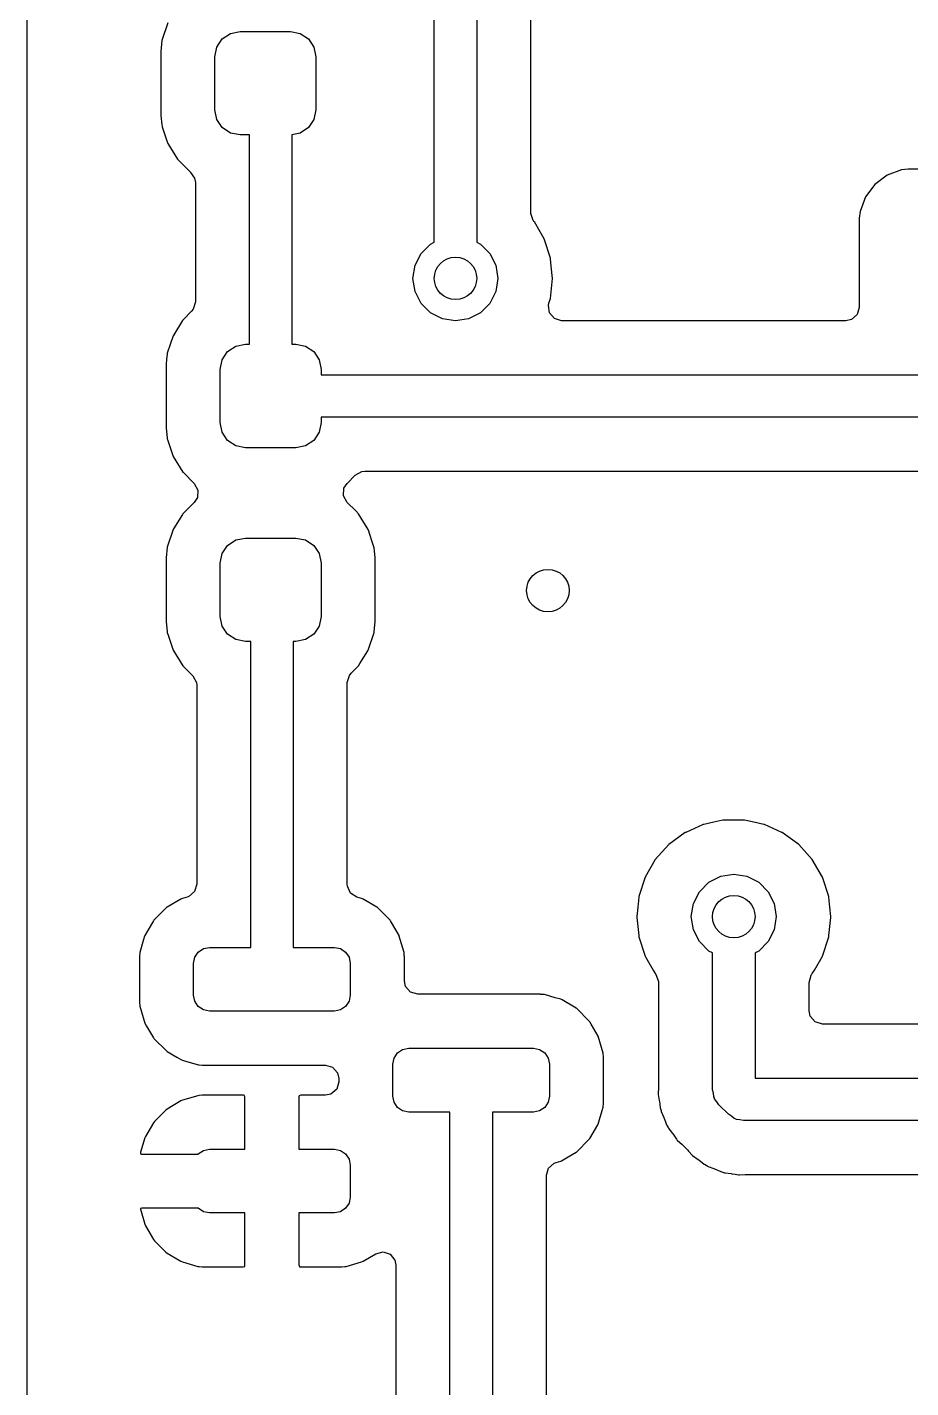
# Model space of a CAD drawing. Extents: x 89.4 to 113.8, y -88.6 to -51.3.
# Drawn here: x 89.41 to 97.73, y -76.12 to -63.31 of the extents above; entities that cross this region are included whole.
import ezdxf

# ---------------------------------------------------------------- set-up
doc = ezdxf.new("R2010")
doc.units = 0
doc.layers.add('BLACK', color=7, linetype='CONTINUOUS')

msp = doc.modelspace()

# ---------------------------------------------------------------- linework, layer by layer
at = {"layer": 'BLACK', "linetype": 'CONTINUOUS'}
for p, q in [((89.4085, -88.2655), (89.4085, -51.4345)), ((93.24, -65.3285), (93.24, -61.1028)), ((93.64, -61.02), (93.64, -65.3285)), ((94.1485, -65.0513), (94.1485, -61.0489)), ((90.7318, -63.2651), (90.677, -63.4302)), ((91.1931, -63.4916), (91.2446, -63.4146)), ((91.2446, -63.4146), (91.3216, -63.3631)), ((91.3216, -63.3631), (91.4125, -63.345)), ((91.4125, -63.345), (91.8875, -63.345)), ((91.8875, -63.345), (91.9784, -63.3631)), ((91.9784, -63.3631), (92.0554, -63.4146)), ((92.0554, -63.4146), (92.1069, -63.4916)), ((90.677, -63.4302), (90.6665, -63.5329)), ((90.6665, -63.5329), (90.6665, -64.1321)), ((91.175, -63.5825), (91.1931, -63.4916)), ((92.1069, -63.4916), (92.125, -63.5825)), ((91.175, -64.0825), (91.175, -63.5825)), ((92.125, -63.5825), (92.125, -64.0825)), ((90.6665, -64.1321), (90.6668, -64.1353)), ((90.6668, -64.1353), (90.6668, -64.1353)), ((90.6668, -64.1353), (90.676, -64.2234)), ((91.1931, -64.1734), (91.175, -64.0825)), ((91.2446, -64.2504), (91.1931, -64.1734)), ((92.1069, -64.1734), (92.0554, -64.2504)), ((92.125, -64.0825), (92.1069, -64.1734)), ((90.676, -64.2234), (90.6773, -64.2361)), ((90.6773, -64.2361), (90.6795, -64.2426)), ((90.6795, -64.2426), (90.6795, -64.2426)), ((90.6795, -64.2426), (90.7238, -64.3754)), ((91.3216, -64.3019), (91.2446, -64.2504)), ((91.4125, -64.32), (91.3216, -64.3019)), ((91.9784, -64.3019), (91.9, -64.3175)), ((92.0554, -64.2504), (91.9784, -64.3019)), ((90.7238, -64.3754), (90.7323, -64.4011)), ((90.7323, -64.4011), (90.8239, -64.549)), ((91.5, -64.32), (91.4125, -64.32)), ((91.5, -66.29), (91.5, -64.32)), ((91.9, -64.3175), (91.9, -66.29)), ((90.8239, -64.549), (90.9445, -64.6694)), ((90.9445, -64.6694), (90.9445, -64.6694)), ((90.9445, -64.6694), (90.947, -64.6719)), ((90.947, -64.6719), (90.9466, -64.6724)), ((90.9466, -64.6724), (90.9847, -64.7261)), ((97.6397, -64.6483), (97.5033, -64.6994)), ((97.7019, -64.6415), (97.6397, -64.6483)), ((99.4981, -64.6415), (97.7019, -64.6415)), ((90.9847, -64.7261), (90.9915, -64.767)), ((90.9915, -64.767), (90.9915, -65.8912)), ((97.3867, -64.7867), (97.2994, -64.9033)), ((97.5033, -64.6994), (97.3867, -64.7867)), ((97.2994, -64.9033), (97.2483, -65.0397)), ((94.1487, -65.0584), (94.1485, -65.0513)), ((94.1726, -65.1253), (94.1487, -65.0584)), ((97.2483, -65.0397), (97.2415, -65.1019)), ((94.1746, -65.1281), (94.1726, -65.1253)), ((94.179, -65.1331), (94.1746, -65.1281)), ((94.1823, -65.1388), (94.179, -65.1331)), ((94.2366, -65.2327), (94.1823, -65.1388)), ((94.1823, -65.1388), (94.1823, -65.1388)), ((97.2415, -65.1019), (97.2415, -65.943)), ((93.2049, -65.3464), (93.24, -65.3285)), ((93.64, -65.3285), (93.6751, -65.3464)), ((94.2745, -65.2984), (94.2366, -65.2327)), ((94.3335, -65.4801), (94.2745, -65.2984)), ((93.0596, -65.5464), (93.1164, -65.4349)), ((93.1164, -65.4349), (93.2049, -65.3464)), ((93.6751, -65.3464), (93.7636, -65.4349)), ((93.7636, -65.4349), (93.8204, -65.5464)), ((93.04, -65.67), (93.0596, -65.5464)), ((93.8204, -65.5464), (93.84, -65.67)), ((94.3342, -65.4866), (94.3335, -65.4801)), ((94.3415, -65.556), (94.3342, -65.4866)), ((94.3342, -65.4866), (94.3342, -65.4866)), ((94.3535, -65.67), (94.3415, -65.556)), ((93.0596, -65.7936), (93.04, -65.67)), ((93.84, -65.67), (93.8204, -65.7936)), ((94.3335, -65.8599), (94.3535, -65.67)), ((93.1164, -65.9051), (93.0596, -65.7936)), ((93.8204, -65.7936), (93.7636, -65.9051)), ((90.9715, -65.9594), (90.9547, -65.9803)), ((90.9915, -65.8912), (90.9715, -65.9594)), ((93.2049, -65.9936), (93.1164, -65.9051)), ((93.7636, -65.9051), (93.6751, -65.9936)), ((94.3143, -65.9251), (94.3192, -65.9041)), ((94.3244, -65.9953), (94.3143, -65.9251)), ((94.3192, -65.9041), (94.3335, -65.8599)), ((97.2415, -65.943), (97.2215, -66.0111)), ((90.8692, -66.0682), (90.7871, -66.2015)), ((90.8731, -66.062), (90.8692, -66.0682)), ((90.8692, -66.0682), (90.8692, -66.0682)), ((90.8782, -66.0568), (90.8731, -66.062)), ((90.9547, -65.9803), (90.8782, -66.0568)), ((90.8782, -66.0568), (90.8782, -66.0568)), ((93.3164, -66.0504), (93.2049, -65.9936)), ((93.44, -66.07), (93.3164, -66.0504)), ((93.5636, -66.0504), (93.44, -66.07)), ((93.6751, -65.9936), (93.5636, -66.0504)), ((94.3709, -66.049), (94.3244, -65.9953)), ((94.439, -66.069), (94.3709, -66.049)), ((97.1155, -66.069), (94.439, -66.069)), ((97.1678, -66.0576), (97.1155, -66.069)), ((97.2215, -66.0111), (97.1678, -66.0576)), ((90.7818, -66.2101), (90.727, -66.3752)), ((90.7871, -66.2015), (90.7818, -66.2101)), ((91.2431, -66.4366), (91.2946, -66.3596)), ((91.2946, -66.3596), (91.3716, -66.3081)), ((91.3716, -66.3081), (91.4625, -66.29)), ((91.4625, -66.29), (91.5, -66.29)), ((91.9, -66.29), (91.9375, -66.29)), ((91.9375, -66.29), (92.0284, -66.3081)), ((92.0284, -66.3081), (92.1054, -66.3596)), ((92.1054, -66.3596), (92.1569, -66.4366)), ((90.721, -66.4335), (90.7165, -66.4779)), ((90.7165, -66.4779), (90.7165, -67.0771)), ((90.7263, -66.382), (90.721, -66.4335)), ((90.727, -66.3752), (90.7263, -66.382)), ((90.7263, -66.382), (90.7263, -66.382)), ((91.225, -66.5275), (91.2431, -66.4366)), ((92.1569, -66.4366), (92.175, -66.5275)), ((91.225, -67.0275), (91.225, -66.5275)), ((92.175, -66.5275), (92.175, -66.5775)), ((92.175, -66.5775), (101.018, -66.5775)), ((100.935, -66.9775), (92.175, -66.9775)), ((92.175, -66.9775), (92.175, -67.0275)), ((90.7165, -67.0771), (90.7168, -67.0803)), ((90.7168, -67.0803), (90.7168, -67.0803)), ((90.7168, -67.0803), (90.7264, -67.1724)), ((91.2431, -67.1184), (91.225, -67.0275)), ((91.2946, -67.1954), (91.2431, -67.1184)), ((92.1569, -67.1184), (92.1054, -67.1954)), ((92.175, -67.0275), (92.1569, -67.1184)), ((90.7264, -67.1724), (90.7273, -67.1811)), ((90.7273, -67.1811), (90.7295, -67.1876)), ((90.7295, -67.1876), (90.7295, -67.1876)), ((90.7295, -67.1876), (90.7613, -67.2829)), ((91.3716, -67.2469), (91.2946, -67.1954)), ((91.4625, -67.265), (91.3716, -67.2469)), ((92.0284, -67.2469), (91.9375, -67.265)), ((92.1054, -67.1954), (92.0284, -67.2469)), ((90.7613, -67.2829), (90.7823, -67.3461)), ((90.7823, -67.3461), (90.8739, -67.494)), ((91.9375, -67.265), (91.4625, -67.265)), ((90.8739, -67.494), (90.8791, -67.4992)), ((90.8791, -67.4992), (90.9808, -67.6007)), ((92.497, -67.523), (92.5593, -67.4889)), ((92.5593, -67.4889), (92.5862, -67.486)), ((92.5862, -67.486), (100.672, -67.486)), ((90.9808, -67.6007), (91.0149, -67.663)), ((92.3901, -67.6461), (92.4191, -67.6011)), ((92.4191, -67.6011), (92.497, -67.523)), ((91.0099, -67.7339), (90.9809, -67.7789)), ((91.0149, -67.663), (91.0099, -67.7339)), ((92.3851, -67.717), (92.3901, -67.6461)), ((92.4192, -67.7793), (92.3851, -67.717)), ((90.8692, -67.8932), (90.7864, -68.0277)), ((90.8731, -67.887), (90.8692, -67.8932)), ((90.8692, -67.8932), (90.8692, -67.8932)), ((90.8782, -67.8818), (90.8731, -67.887)), ((90.9809, -67.7789), (90.8782, -67.8818)), ((90.8782, -67.8818), (90.8782, -67.8818)), ((92.5004, -67.8603), (92.4192, -67.7793)), ((92.5261, -67.886), (92.5004, -67.8603)), ((92.6177, -68.0339), (92.5261, -67.886)), ((90.7864, -68.0277), (90.7818, -68.0351)), ((90.7818, -68.0351), (90.727, -68.2002)), ((91.2946, -68.1846), (91.3716, -68.1331)), ((91.3716, -68.1331), (91.4625, -68.115)), ((91.4625, -68.115), (91.9375, -68.115)), ((91.9375, -68.115), (92.0284, -68.1331)), ((92.0284, -68.1331), (92.1054, -68.1846)), ((92.62, -68.0408), (92.6177, -68.0339)), ((92.6501, -68.1311), (92.62, -68.0408)), ((92.6727, -68.1989), (92.6501, -68.1311)), ((90.727, -68.2002), (90.7165, -68.3029)), ((91.225, -68.3525), (91.2431, -68.2616)), ((91.2431, -68.2616), (91.2946, -68.1846)), ((92.1054, -68.1846), (92.1569, -68.2616)), ((92.1569, -68.2616), (92.175, -68.3525)), ((92.6734, -68.2058), (92.6727, -68.1989)), ((92.6832, -68.2997), (92.6734, -68.2058)), ((92.6734, -68.2058), (92.6734, -68.2058)), ((90.7165, -68.3029), (90.7165, -68.9021)), ((91.225, -68.8525), (91.225, -68.3525)), ((92.175, -68.3525), (92.175, -68.8525)), ((92.6835, -68.3029), (92.6832, -68.2997)), ((92.6835, -68.9021), (92.6835, -68.3029)), ((90.7165, -68.9021), (90.7168, -68.9053)), ((90.7168, -68.9053), (90.7168, -68.9053)), ((90.7168, -68.9053), (90.7262, -68.9952)), ((91.2431, -68.9434), (91.225, -68.8525)), ((92.175, -68.8525), (92.1569, -68.9434)), ((92.674, -68.9952), (92.6832, -68.9053)), ((92.6832, -68.9053), (92.6835, -68.9021)), ((90.7262, -68.9952), (90.7273, -69.0061)), ((90.7273, -69.0061), (90.7295, -69.0126)), ((90.7295, -69.0126), (90.7295, -69.0126)), ((90.7295, -69.0126), (90.7324, -69.0215)), ((90.7324, -69.0215), (90.7823, -69.1711)), ((91.2946, -69.0204), (91.2431, -68.9434)), ((91.3716, -69.0719), (91.2946, -69.0204)), ((92.1054, -69.0204), (92.0284, -69.0719)), ((92.1569, -68.9434), (92.1054, -69.0204)), ((92.6182, -69.1699), (92.673, -69.0048)), ((92.673, -69.0048), (92.674, -68.9952)), ((90.7823, -69.1711), (90.8739, -69.319)), ((91.4625, -69.09), (91.3716, -69.0719)), ((91.5125, -69.09), (91.4625, -69.09)), ((91.5125, -71.97), (91.5125, -69.09)), ((91.9375, -69.09), (91.9125, -69.09)), ((91.9125, -69.09), (91.9125, -71.97)), ((92.0284, -69.0719), (91.9375, -69.09)), ((92.5401, -69.2966), (92.6144, -69.1761)), ((92.6144, -69.1761), (92.6182, -69.1699)), ((92.6144, -69.1761), (92.6144, -69.1761)), ((92.5269, -69.318), (92.5401, -69.2966)), ((90.8739, -69.319), (90.8791, -69.3242)), ((90.8791, -69.3242), (90.8791, -69.3242)), ((90.8791, -69.3242), (90.967, -69.412)), ((90.967, -69.412), (91.0011, -69.4743)), ((92.421, -69.4762), (92.441, -69.4081)), ((92.441, -69.4081), (92.4578, -69.3872)), ((92.4578, -69.3872), (92.5218, -69.3232)), ((92.5218, -69.3232), (92.5269, -69.318)), ((92.5218, -69.3232), (92.5218, -69.3232)), ((91.0011, -69.4743), (91.004, -69.5012)), ((91.004, -69.5012), (91.004, -71.3748)), ((92.421, -71.3748), (92.421, -69.4762)), ((95.7717, -70.8139), (95.6093, -70.8862)), ((95.7777, -70.8112), (95.7717, -70.8139)), ((95.7717, -70.8139), (95.7717, -70.8139)), ((95.8711, -70.7914), (95.7777, -70.8112)), ((95.9581, -70.7729), (95.8711, -70.7914)), ((95.9645, -70.7715), (95.9581, -70.7729)), ((95.9581, -70.7729), (95.9581, -70.7729)), ((96.1555, -70.7715), (95.9645, -70.7715)), ((96.1619, -70.7729), (96.1555, -70.7715)), ((96.2489, -70.7914), (96.1619, -70.7729)), ((96.1619, -70.7729), (96.1619, -70.7729)), ((96.3423, -70.8112), (96.2489, -70.7914)), ((96.3483, -70.8139), (96.3423, -70.8112)), ((96.5107, -70.8862), (96.3483, -70.8139)), ((96.3483, -70.8139), (96.3483, -70.8139)), ((95.6032, -70.8889), (95.4487, -71.0011)), ((95.6093, -70.8862), (95.6032, -70.8889)), ((95.6093, -70.8862), (95.6093, -70.8862)), ((96.5168, -70.8889), (96.5107, -70.8862)), ((96.5107, -70.8862), (96.5107, -70.8862)), ((96.6713, -71.0011), (96.5168, -70.8889)), ((95.4487, -71.0011), (95.321, -71.1431)), ((96.799, -71.1431), (96.6713, -71.0011)), ((95.321, -71.1431), (95.2255, -71.3084)), ((96.8945, -71.3084), (96.799, -71.1431)), ((95.2255, -71.3084), (95.1665, -71.4901)), ((95.7364, -71.4449), (95.8249, -71.3564)), ((95.8249, -71.3564), (95.9364, -71.2996)), ((95.9364, -71.2996), (96.06, -71.28)), ((96.06, -71.28), (96.1836, -71.2996)), ((96.1836, -71.2996), (96.2951, -71.3564)), ((96.2951, -71.3564), (96.3836, -71.4449)), ((96.9535, -71.4901), (96.8945, -71.3084)), ((90.984, -71.4429), (90.9303, -71.4894)), ((91.004, -71.3748), (90.984, -71.4429)), ((92.4223, -71.3931), (92.421, -71.3748)), ((92.452, -71.4576), (92.4223, -71.3931)), ((92.5118, -71.4958), (92.452, -71.4576)), ((95.6796, -71.5564), (95.7364, -71.4449)), ((96.3836, -71.4449), (96.4404, -71.5564)), ((90.7182, -71.5955), (90.6005, -71.7132)), ((90.725, -71.5915), (90.7182, -71.5955)), ((90.8546, -71.5149), (90.725, -71.5915)), ((90.725, -71.5915), (90.725, -71.5915)), ((90.8614, -71.5109), (90.8546, -71.5149)), ((90.8546, -71.5149), (90.8546, -71.5149)), ((90.869, -71.5086), (90.8614, -71.5109)), ((90.9132, -71.4958), (90.869, -71.5086)), ((90.869, -71.5086), (90.869, -71.5086)), ((90.9303, -71.4894), (90.9132, -71.4958)), ((92.556, -71.5086), (92.5118, -71.4958)), ((92.5636, -71.5109), (92.556, -71.5086)), ((92.556, -71.5086), (92.556, -71.5086)), ((92.5704, -71.5149), (92.5636, -71.5109)), ((92.7, -71.5915), (92.5704, -71.5149)), ((92.5704, -71.5149), (92.5704, -71.5149)), ((92.7068, -71.5955), (92.7, -71.5915)), ((92.7, -71.5915), (92.7, -71.5915)), ((92.8245, -71.7132), (92.7068, -71.5955)), ((95.1558, -71.5915), (95.1465, -71.68)), ((95.1658, -71.4966), (95.1558, -71.5915)), ((95.1665, -71.4901), (95.1658, -71.4966)), ((95.1658, -71.4966), (95.1658, -71.4966)), ((95.66, -71.68), (95.6796, -71.5564)), ((96.4404, -71.5564), (96.46, -71.68)), ((96.9542, -71.4966), (96.9535, -71.4901)), ((96.9642, -71.5915), (96.9542, -71.4966)), ((96.9542, -71.4966), (96.9542, -71.4966)), ((96.9735, -71.68), (96.9642, -71.5915)), ((90.5965, -71.72), (90.5381, -71.8188)), ((90.6005, -71.7132), (90.5965, -71.72)), ((90.5965, -71.72), (90.5965, -71.72)), ((92.8285, -71.72), (92.8245, -71.7132)), ((92.8869, -71.8188), (92.8285, -71.72)), ((92.8285, -71.72), (92.8285, -71.72)), ((95.1465, -71.68), (95.1472, -71.6866)), ((95.1472, -71.6866), (95.1651, -71.8571)), ((95.6796, -71.8036), (95.66, -71.68)), ((96.46, -71.68), (96.4404, -71.8036)), ((96.9549, -71.8571), (96.9728, -71.6866)), ((96.9728, -71.6866), (96.9735, -71.68)), ((90.5136, -71.864), (90.5042, -71.8965)), ((90.5159, -71.8564), (90.5136, -71.864)), ((90.5136, -71.864), (90.5136, -71.864)), ((90.5381, -71.8188), (90.5159, -71.8564)), ((92.9091, -71.8564), (92.8869, -71.8188)), ((92.9114, -71.864), (92.9091, -71.8564)), ((92.9208, -71.8965), (92.9114, -71.864)), ((92.9114, -71.864), (92.9114, -71.864)), ((95.1651, -71.8571), (95.1665, -71.8699)), ((95.1665, -71.8699), (95.2255, -72.0516)), ((95.7364, -71.9151), (95.6796, -71.8036)), ((96.4404, -71.8036), (96.3836, -71.9151)), ((96.8945, -72.0516), (96.9535, -71.8699)), ((96.9535, -71.8699), (96.9549, -71.8571)), ((90.5042, -71.8965), (90.4694, -72.0162)), ((91.0189, -72.0139), (91.0676, -71.9814)), ((91.0676, -71.9814), (91.125, -71.97)), ((91.125, -71.97), (91.5125, -71.97)), ((91.9125, -71.97), (92.3, -71.97)), ((92.3, -71.97), (92.3574, -71.9814)), ((92.3574, -71.9814), (92.4061, -72.0139)), ((92.9556, -72.0162), (92.9208, -71.8965)), ((95.8249, -72.0036), (95.7364, -71.9151)), ((96.3836, -71.9151), (96.2951, -72.0036)), ((90.4668, -72.05), (90.4665, -72.0535)), ((90.4665, -72.0535), (90.4665, -72.4865)), ((90.4689, -72.0226), (90.4668, -72.05)), ((90.4694, -72.0162), (90.4689, -72.0226)), ((90.4689, -72.0226), (90.4689, -72.0226)), ((90.975, -72.12), (90.9864, -72.0626)), ((90.975, -72.42), (90.975, -72.12)), ((90.9864, -72.0626), (91.0189, -72.0139)), ((92.4061, -72.0139), (92.4386, -72.0626)), ((92.4386, -72.0626), (92.45, -72.12)), ((92.45, -72.12), (92.45, -72.42)), ((92.9561, -72.0226), (92.9556, -72.0162)), ((92.9582, -72.05), (92.9561, -72.0226)), ((92.9561, -72.0226), (92.9561, -72.0226)), ((92.9585, -72.0535), (92.9582, -72.05)), ((92.9585, -72.2855), (92.9585, -72.0535)), ((95.2255, -72.0516), (95.2288, -72.0573)), ((95.2288, -72.0573), (95.2288, -72.0573)), ((95.2288, -72.0573), (95.3018, -72.1838)), ((95.86, -72.0215), (95.8249, -72.0036)), ((95.86, -73.31), (95.86, -72.0215)), ((96.2951, -72.0036), (96.26, -72.0215)), ((96.26, -72.0215), (96.26, -73.2)), ((96.8182, -72.1838), (96.8912, -72.0573)), ((96.8912, -72.0573), (96.8945, -72.0516)), ((96.8912, -72.0573), (96.8912, -72.0573)), ((95.3018, -72.1838), (95.321, -72.2169)), ((95.321, -72.2169), (95.3254, -72.2219)), ((95.3254, -72.2219), (95.3274, -72.2247)), ((95.3274, -72.2247), (95.3513, -72.2916)), ((96.7685, -72.2987), (96.7885, -72.2306)), ((96.7885, -72.2306), (96.7926, -72.2247)), ((96.7926, -72.2247), (96.7946, -72.2219)), ((96.7946, -72.2219), (96.799, -72.2169)), ((96.799, -72.2169), (96.8182, -72.1838)), ((92.9699, -72.3378), (92.9585, -72.2855)), ((93.0164, -72.3915), (92.9699, -72.3378)), ((95.3513, -72.2916), (95.3515, -72.2987)), ((95.3515, -72.2987), (95.3515, -73.2811)), ((96.7685, -72.5655), (96.7685, -72.2987)), ((90.4665, -72.4865), (90.4694, -72.5238)), ((90.9864, -72.4774), (90.975, -72.42)), ((91.0189, -72.5261), (90.9864, -72.4774)), ((92.4386, -72.4774), (92.4061, -72.5261)), ((92.45, -72.42), (92.4386, -72.4774)), ((93.0845, -72.4115), (93.0164, -72.3915)), ((94.2415, -72.4115), (93.0845, -72.4115)), ((94.2439, -72.4117), (94.2415, -72.4115)), ((94.244, -72.4117), (94.2439, -72.4117)), ((94.2724, -72.4139), (94.244, -72.4117)), ((94.2788, -72.4144), (94.2724, -72.4139)), ((94.2724, -72.4139), (94.2724, -72.4139)), ((94.3788, -72.4435), (94.2788, -72.4144)), ((94.431, -72.4586), (94.3788, -72.4435)), ((94.4386, -72.4609), (94.431, -72.4586)), ((94.431, -72.4586), (94.431, -72.4586)), ((94.4454, -72.4649), (94.4386, -72.4609)), ((94.575, -72.5415), (94.4454, -72.4649)), ((94.4454, -72.4649), (94.4454, -72.4649)), ((90.4694, -72.5238), (90.5159, -72.6836)), ((91.0676, -72.5586), (91.0189, -72.5261)), ((91.125, -72.57), (91.0676, -72.5586)), ((92.3, -72.57), (91.125, -72.57)), ((92.3574, -72.5586), (92.3, -72.57)), ((92.4061, -72.5261), (92.3574, -72.5586)), ((94.5818, -72.5455), (94.575, -72.5415)), ((94.575, -72.5415), (94.575, -72.5415)), ((94.6995, -72.6632), (94.5818, -72.5455)), ((96.7799, -72.6178), (96.7685, -72.5655)), ((96.8264, -72.6715), (96.7799, -72.6178)), ((90.5159, -72.6836), (90.5329, -72.7124)), ((90.5329, -72.7124), (90.5965, -72.82)), ((94.7035, -72.67), (94.6995, -72.6632)), ((94.7162, -72.6915), (94.7035, -72.67)), ((94.7035, -72.67), (94.7035, -72.67)), ((94.7841, -72.8064), (94.7162, -72.6915)), ((96.8945, -72.6915), (96.8264, -72.6715)), ((99.7428, -72.6915), (96.8945, -72.6915)), ((90.5965, -72.82), (90.5965, -72.82)), ((90.5965, -72.82), (90.6005, -72.8268)), ((90.6005, -72.8268), (90.7182, -72.9445)), ((94.8306, -72.9662), (94.7841, -72.8064)), ((90.7182, -72.9445), (90.725, -72.9485)), ((90.725, -72.9485), (90.725, -72.9485)), ((90.725, -72.9485), (90.818, -73.0035)), ((90.818, -73.0035), (90.8614, -73.0291)), ((92.85, -73.07), (92.8614, -73.0126)), ((92.8614, -73.0126), (92.8939, -72.9639)), ((92.8939, -72.9639), (92.9426, -72.9314)), ((92.9426, -72.9314), (93, -72.92)), ((93, -72.92), (94.175, -72.92)), ((94.175, -72.92), (94.2324, -72.9314)), ((94.2324, -72.9314), (94.2811, -72.9639)), ((94.2811, -72.9639), (94.3136, -73.0126)), ((94.3136, -73.0126), (94.325, -73.07)), ((94.8335, -73.0035), (94.8306, -72.9662)), ((94.8335, -73.4365), (94.8335, -73.0035)), ((90.8614, -73.0291), (90.869, -73.0314)), ((90.869, -73.0314), (90.869, -73.0314)), ((90.869, -73.0314), (90.9212, -73.0465)), ((90.9212, -73.0465), (91.0212, -73.0756)), ((91.0212, -73.0756), (91.0276, -73.0761)), ((91.0276, -73.0761), (91.0276, -73.0761)), ((91.0276, -73.0761), (91.056, -73.0783)), ((91.056, -73.0783), (91.056, -73.0783)), ((91.056, -73.0783), (91.0585, -73.0785)), ((91.0585, -73.0785), (92.2155, -73.0785)), ((92.2155, -73.0785), (92.2836, -73.0985)), ((92.2836, -73.0985), (92.3301, -73.1522)), ((92.3301, -73.1522), (92.3415, -73.2045)), ((92.85, -73.37), (92.85, -73.07)), ((94.325, -73.07), (94.325, -73.37)), ((92.3415, -73.236), (92.3215, -73.3041)), ((92.3415, -73.2045), (92.3415, -73.236)), ((95.3515, -73.2811), (95.3512, -73.2897)), ((96.26, -73.2), (101.747, -73.2)), ((90.8692, -73.4091), (90.8548, -73.4154)), ((91.0151, -73.3667), (90.8692, -73.4091)), ((91.0277, -73.3644), (91.0151, -73.3667)), ((91.0561, -73.3622), (91.0277, -73.3644)), ((91.061, -73.362), (91.0561, -73.3622)), ((91.445, -73.362), (91.061, -73.362)), ((91.4526, -73.3637), (91.445, -73.362)), ((91.454, -73.3649), (91.4526, -73.3637)), ((91.4585, -73.3801), (91.454, -73.3649)), ((91.4585, -73.87), (91.4585, -73.3801)), ((91.9682, -73.3679), (91.9665, -73.3755)), ((91.9665, -73.3755), (91.9665, -73.87)), ((91.9694, -73.3665), (91.9682, -73.3679)), ((91.9846, -73.362), (91.9694, -73.3665)), ((92.2155, -73.362), (91.9846, -73.362)), ((92.2678, -73.3506), (92.2155, -73.362)), ((92.3215, -73.3041), (92.2678, -73.3506)), ((92.8614, -73.4274), (92.85, -73.37)), ((94.325, -73.37), (94.3136, -73.4274)), ((95.3512, -73.2897), (95.3473, -73.3474)), ((95.3473, -73.3474), (95.3486, -73.3548)), ((95.3486, -73.3548), (95.3486, -73.3548)), ((95.3486, -73.3548), (95.3583, -73.4103)), ((95.8674, -73.3426), (95.86, -73.31)), ((95.8711, -73.3758), (95.8674, -73.3426)), ((95.8772, -73.3855), (95.8711, -73.3758)), ((95.8798, -73.3967), (95.8772, -73.3855)), ((95.9006, -73.4229), (95.8798, -73.3967)), ((90.7129, -73.5016), (90.6066, -73.6079)), ((90.7253, -73.4919), (90.7129, -73.5016)), ((90.8548, -73.4154), (90.7253, -73.4919)), ((92.8939, -73.4761), (92.8614, -73.4274)), ((92.9426, -73.5086), (92.8939, -73.4761)), ((93, -73.52), (92.9426, -73.5086)), ((93.3875, -73.52), (93, -73.52)), ((93.3875, -79.3747), (93.3875, -73.52)), ((94.175, -73.52), (93.7875, -73.52)), ((93.7875, -73.52), (93.7875, -79.4578)), ((94.2324, -73.5086), (94.175, -73.52)), ((94.2811, -73.4761), (94.2324, -73.5086)), ((94.3136, -73.4274), (94.2811, -73.4761)), ((94.7964, -73.5914), (94.8211, -73.5063)), ((94.8211, -73.5063), (94.8306, -73.4738)), ((94.8306, -73.4738), (94.8335, -73.4365)), ((95.3583, -73.4103), (95.3592, -73.4168)), ((95.3592, -73.4168), (95.3669, -73.4802)), ((95.3669, -73.4802), (95.3696, -73.4873)), ((95.3696, -73.4873), (95.3702, -73.49)), ((95.3702, -73.49), (95.3747, -73.5063)), ((95.3747, -73.5063), (95.3755, -73.5088)), ((95.3755, -73.5088), (95.3768, -73.5163)), ((95.3768, -73.5163), (95.4014, -73.5723)), ((95.9183, -73.4512), (95.9006, -73.4229)), ((96.0086, -73.5414), (95.9183, -73.4512)), ((90.5969, -73.6203), (90.5204, -73.7498)), ((90.6066, -73.6079), (90.5969, -73.6203)), ((94.7035, -73.77), (94.7801, -73.6404)), ((94.7801, -73.6404), (94.7841, -73.6336)), ((94.7841, -73.6336), (94.7964, -73.5914)), ((95.4014, -73.5723), (95.4024, -73.5748)), ((95.4024, -73.5748), (95.4049, -73.5809)), ((95.4049, -73.5809), (95.4078, -73.5885)), ((95.4078, -73.5885), (95.4198, -73.6203)), ((95.4198, -73.6203), (95.4275, -73.6407)), ((95.4275, -73.6407), (95.4318, -73.6469)), ((95.4318, -73.6469), (95.4331, -73.6493)), ((95.4331, -73.6493), (95.4413, -73.6641)), ((95.4413, -73.6641), (95.4426, -73.6664)), ((96.0369, -73.5592), (96.0086, -73.5414)), ((96.063, -73.5801), (96.0369, -73.5592)), ((96.0742, -73.5826), (96.063, -73.5801)), ((96.0839, -73.5888), (96.0742, -73.5826)), ((96.1171, -73.5925), (96.0839, -73.5888)), ((96.1497, -73.6), (96.1171, -73.5925)), ((101.83, -73.6), (96.1497, -73.6)), ((90.5141, -73.7642), (90.4751, -73.8986)), ((90.5204, -73.7498), (90.5141, -73.7642)), ((94.5818, -73.8945), (94.6995, -73.7768)), ((94.6995, -73.7768), (94.7035, -73.77)), ((94.7035, -73.77), (94.7035, -73.77)), ((95.4426, -73.6664), (95.4457, -73.6733)), ((95.4457, -73.6733), (95.4715, -73.7069)), ((95.4715, -73.7069), (95.4846, -73.724)), ((95.4846, -73.724), (95.4885, -73.7293)), ((95.4885, -73.7293), (95.5203, -73.7757)), ((95.5203, -73.7757), (95.5203, -73.7757)), ((95.5203, -73.7757), (95.5246, -73.782)), ((95.5246, -73.782), (95.5303, -73.787)), ((95.5303, -73.787), (95.5712, -73.8234)), ((90.4751, -73.8986), (90.4751, -73.9127)), ((90.4751, -73.9127), (90.4824, -73.916)), ((90.4824, -73.916), (91.0176, -73.916)), ((91.0176, -73.916), (91.0189, -73.9139)), ((91.0189, -73.9139), (91.0676, -73.8814)), ((91.0676, -73.8814), (91.125, -73.87)), ((91.125, -73.87), (91.4585, -73.87)), ((91.9665, -73.87), (92.3, -73.87)), ((92.3, -73.87), (92.3574, -73.8814)), ((92.3574, -73.8814), (92.4061, -73.9139)), ((92.4061, -73.9139), (92.4386, -73.9626)), ((94.5, -73.9428), (94.575, -73.8985)), ((94.575, -73.8985), (94.5818, -73.8945)), ((94.575, -73.8985), (94.575, -73.8985)), ((95.5712, -73.8234), (95.5765, -73.8284)), ((95.5765, -73.8284), (95.6286, -73.8805)), ((95.6286, -73.8805), (95.6344, -73.8868)), ((95.6344, -73.8868), (95.6724, -73.9304)), ((92.4386, -73.9626), (92.45, -74.02)), ((92.45, -74.02), (92.45, -74.32)), ((94.296, -74.1152), (94.316, -74.0471)), ((94.316, -74.0471), (94.3697, -74.0006)), ((94.3697, -74.0006), (94.3868, -73.9942)), ((94.3868, -73.9942), (94.431, -73.9814)), ((94.431, -73.9814), (94.4386, -73.9791)), ((94.431, -73.9814), (94.431, -73.9814)), ((94.4386, -73.9791), (94.5, -73.9428)), ((95.6724, -73.9304), (95.7247, -73.9671)), ((95.7247, -73.9671), (95.73, -73.971)), ((95.73, -73.971), (95.7803, -74.0105)), ((95.7803, -74.0105), (95.7872, -74.0136)), ((95.7872, -74.0136), (95.7895, -74.015)), ((95.7895, -74.015), (95.8042, -74.0234)), ((95.8042, -74.0234), (95.8065, -74.0246)), ((95.8065, -74.0246), (95.8127, -74.029)), ((95.8127, -74.029), (95.8198, -74.0318)), ((95.8198, -74.0318), (95.8198, -74.0318)), ((95.8198, -74.0318), (95.8723, -74.0522)), ((94.296, -79.4329), (94.296, -74.1152)), ((95.8723, -74.0522), (95.8783, -74.0548)), ((95.8783, -74.0548), (95.9366, -74.081)), ((95.9366, -74.081), (95.944, -74.0824)), ((95.944, -74.0824), (95.9466, -74.0832)), ((95.9466, -74.0832), (95.9628, -74.0879)), ((95.9628, -74.0879), (95.9654, -74.0885)), ((95.9654, -74.0885), (95.9725, -74.0913)), ((95.9725, -74.0913), (95.98, -74.0923)), ((95.98, -74.0923), (96.0359, -74.0996)), ((96.0359, -74.0996), (96.0424, -74.1007)), ((96.0424, -74.1007), (96.0739, -74.1065)), ((96.0739, -74.1065), (96.1052, -74.1123)), ((96.1052, -74.1123), (96.1128, -74.1119)), ((96.1128, -74.1119), (96.1674, -74.1087)), ((96.1128, -74.1119), (96.1128, -74.1119)), ((96.1674, -74.1087), (96.1746, -74.1085)), ((96.1746, -74.1085), (99.7617, -74.1085)), ((90.4746, -74.428), (90.4735, -74.4359)), ((90.4881, -74.424), (90.4746, -74.428)), ((91.0176, -74.424), (90.4881, -74.424)), ((91.0189, -74.4261), (91.0176, -74.424)), ((91.0676, -74.4586), (91.0189, -74.4261)), ((92.4061, -74.4261), (92.3574, -74.4586)), ((92.4386, -74.3774), (92.4061, -74.4261)), ((92.45, -74.32), (92.4386, -74.3774)), ((90.4735, -74.4359), (90.5141, -74.5758)), ((91.125, -74.47), (91.0676, -74.4586)), ((91.4585, -74.47), (91.125, -74.47)), ((91.4585, -74.9645), (91.4585, -74.47)), ((92.3, -74.47), (91.9665, -74.47)), ((91.9665, -74.47), (91.9665, -74.9599)), ((92.3574, -74.4586), (92.3, -74.47)), ((90.5141, -74.5758), (90.5204, -74.5902)), ((90.5204, -74.5902), (90.5969, -74.7197)), ((90.5969, -74.7197), (90.6066, -74.7321)), ((90.6066, -74.7321), (90.7129, -74.8384)), ((90.7129, -74.8384), (90.7253, -74.8481)), ((90.7253, -74.8481), (90.8548, -74.9246)), ((90.8548, -74.9246), (90.8692, -74.9309)), ((90.8692, -74.9309), (91.0151, -74.9733)), ((92.4099, -74.9733), (92.5558, -74.9309)), ((92.5558, -74.9309), (92.5702, -74.9246)), ((92.5702, -74.9246), (92.6889, -74.8545)), ((92.6889, -74.8545), (92.7577, -74.837)), ((92.7577, -74.837), (92.825, -74.8595)), ((92.825, -74.8595), (92.8695, -74.9149)), ((92.8695, -74.9149), (92.879, -74.9629)), ((91.0151, -74.9733), (91.0277, -74.9756)), ((91.0277, -74.9756), (91.0561, -74.9778)), ((91.0561, -74.9778), (91.061, -74.978)), ((91.061, -74.978), (91.4404, -74.978)), ((91.4404, -74.978), (91.4556, -74.9735)), ((91.4556, -74.9735), (91.4568, -74.9721)), ((91.4568, -74.9721), (91.4585, -74.9645)), ((91.9665, -74.9599), (91.971, -74.9751)), ((91.971, -74.9751), (91.9724, -74.9763)), ((91.9724, -74.9763), (91.98, -74.978)), ((91.98, -74.978), (92.364, -74.978)), ((92.364, -74.978), (92.3689, -74.9778)), ((92.3689, -74.9778), (92.3973, -74.9756)), ((92.3973, -74.9756), (92.4099, -74.9733)), ((92.879, -74.9629), (92.879, -78.0507))]:
    msp.add_line(p, q, dxfattribs=at)
at = {"layer": 'BLACK'}
for centre in [(93.44, -65.67), (94.31, -68.61), (96.06, -71.68)]:
    msp.add_circle(centre, 0.2, dxfattribs=at)

doc.saveas('drawing.dxf')
